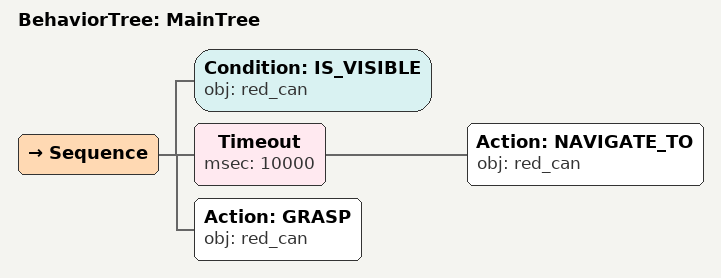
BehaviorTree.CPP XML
<root main_tree_to_execute="MainTree">
  <BehaviorTree ID="MainTree">
    <Sequence>
      <!-- Check red_can is visible before NAVIGATE_TO -->
      <Condition ID="IS_VISIBLE" obj="red_can" />
      <!-- Timeout: NAVIGATE_TO red_can within 10s -->
      <Timeout msec="10000">
        <!-- Navigate to red_can -->
        <Action ID="NAVIGATE_TO" obj="red_can" />
      </Timeout>
      <!-- Grasp red_can -->
      <Action ID="GRASP" obj="red_can" />
    </Sequence>
  </BehaviorTree>
</root>
